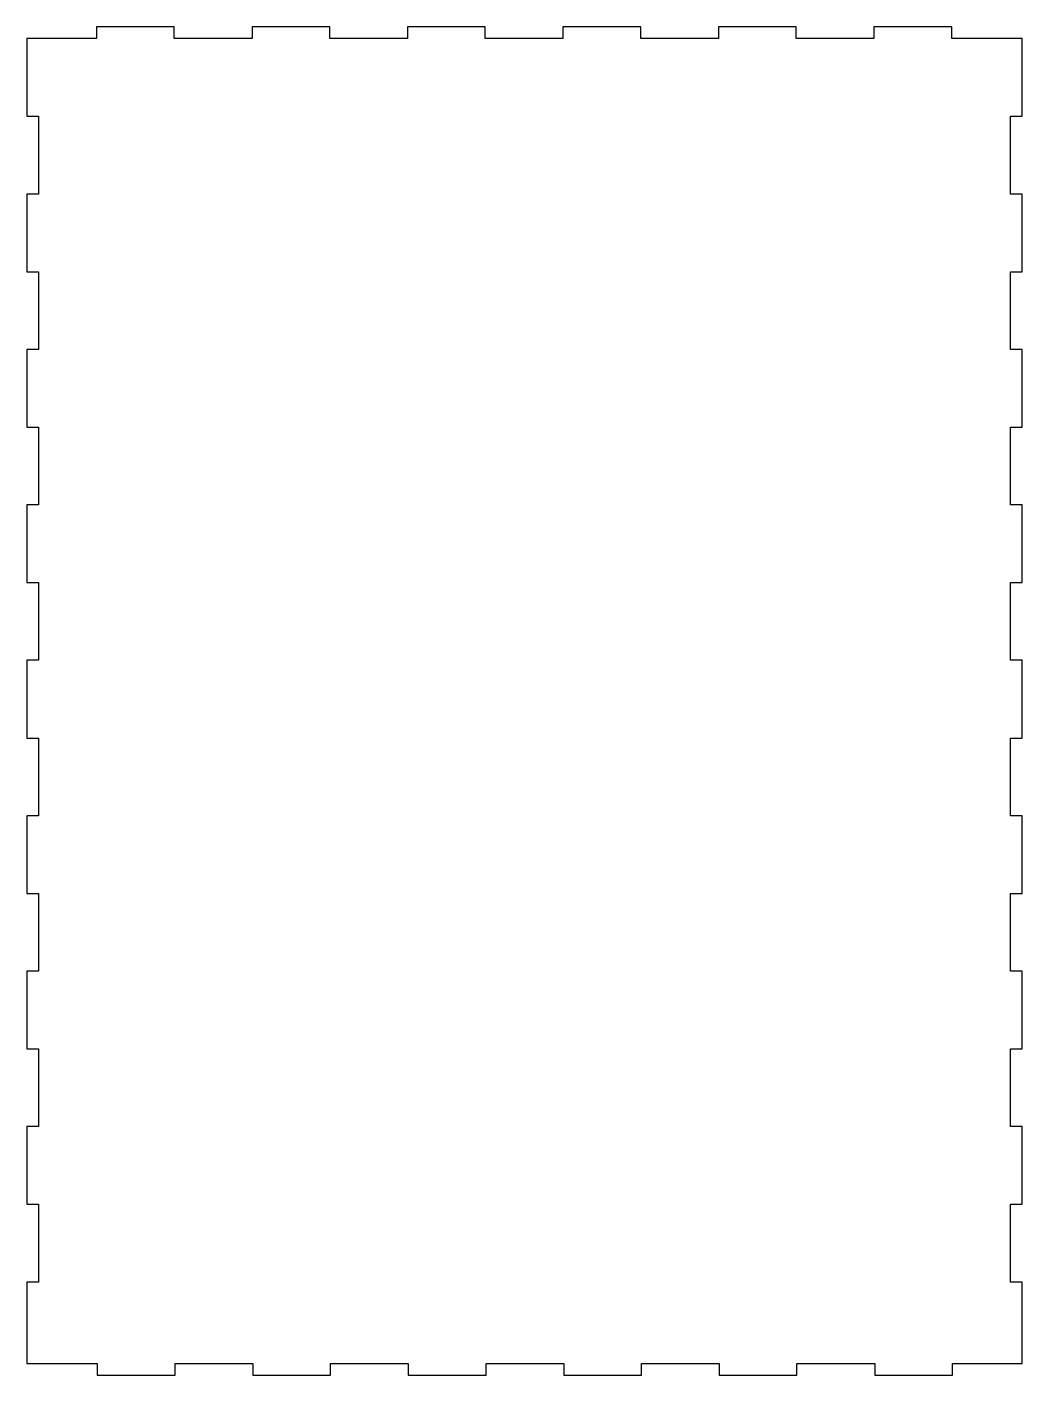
# Model space of a CAD drawing. Extents: x 376 to 632, y 24 to 371.
import ezdxf

# ---------------------------------------------------------------- set-up
doc = ezdxf.new("R2010")
doc.units = 0
doc.layers.add('Layer_1', color=7, linetype='CONTINUOUS')

msp = doc.modelspace()

# ---------------------------------------------------------------- linework, layer by layer
at = {"layer": 'Layer_1', "color": 5}
for p, q in [((394.094349, 371.416643), (394.094349, 368.416395)), ((414.094648, 371.416643), (394.094349, 371.416643)), ((394.094349, 371.416643), (394.094349, 371.416643)), ((414.094648, 368.416395), (414.094648, 371.416643)), ((454.094681, 371.416643), (434.094382, 371.416643)), ((434.094382, 371.416643), (434.094382, 368.416395)), ((454.094681, 368.416395), (454.094681, 371.416643)), ((494.094177, 371.416643), (474.093879, 371.416643)), ((474.093879, 371.416643), (474.093879, 368.416395)), ((494.094177, 368.416395), (494.094177, 371.416643)), ((534.09421, 371.416643), (514.093912, 371.416643)), ((514.093912, 371.416643), (514.093912, 368.416395)), ((534.09421, 368.416395), (534.09421, 371.416643)), ((574.094243, 371.416643), (554.093944, 371.416643)), ((554.093944, 371.416643), (554.093944, 368.416395)), ((574.094243, 368.416395), (574.094243, 371.416643)), ((614.094276, 371.416643), (594.093977, 371.416643)), ((594.093977, 371.416643), (594.093977, 368.416395)), ((614.094276, 368.416395), (614.094276, 371.416643)), ((379.193891, 368.416395), (376.194179, 368.416395)), ((376.194179, 368.416395), (376.194179, 348.416633)), ((394.094349, 368.416395), (379.193891, 368.416395)), ((434.094382, 368.416395), (414.094648, 368.416395)), ((474.093879, 368.416395), (454.094681, 368.416395)), ((514.093912, 368.416395), (494.094177, 368.416395)), ((554.093944, 368.416395), (534.09421, 368.416395)), ((594.093977, 368.416395), (574.094243, 368.416395)), ((629.193729, 368.416395), (614.094276, 368.416395)), ((632.193441, 368.416395), (629.193729, 368.416395)), ((632.193441, 348.416633), (632.193441, 368.416395)), ((376.194179, 348.416633), (379.193891, 348.416633)), ((379.193891, 348.416633), (379.193891, 328.416899)), ((629.193729, 328.416899), (629.193729, 348.416633)), ((629.193729, 348.416633), (632.193441, 348.416633)), ((379.193891, 328.416899), (376.194179, 328.416899)), ((376.194179, 328.416899), (376.194179, 308.417165)), ((632.193441, 328.416899), (629.193729, 328.416899)), ((632.193441, 308.417165), (632.193441, 328.416899)), ((376.194179, 308.417165), (379.193891, 308.417165)), ((379.193891, 308.417165), (379.193891, 288.417402)), ((629.193729, 288.417402), (629.193729, 308.417165)), ((629.193729, 308.417165), (632.193441, 308.417165)), ((379.193891, 288.417402), (376.194179, 288.417402)), ((376.194179, 288.417402), (376.194179, 268.417668)), ((632.193441, 288.417402), (629.193729, 288.417402)), ((632.193441, 268.417668), (632.193441, 288.417402)), ((376.194179, 268.417668), (379.193891, 268.417668)), ((379.193891, 268.417668), (379.193891, 248.417934)), ((629.193729, 248.417934), (629.193729, 268.417668)), ((629.193729, 268.417668), (632.193441, 268.417668)), ((379.193891, 248.417934), (376.194179, 248.417934)), ((376.194179, 248.417934), (376.194179, 228.418171)), ((632.193441, 248.417934), (629.193729, 248.417934)), ((632.193441, 228.418171), (632.193441, 248.417934)), ((376.194179, 228.418171), (379.193891, 228.418171)), ((379.193891, 228.418171), (379.193891, 208.418437)), ((629.193729, 208.418437), (629.193729, 228.418171)), ((629.193729, 228.418171), (632.193441, 228.418171)), ((379.193891, 208.418437), (376.194179, 208.418437)), ((376.194179, 208.418437), (376.194179, 188.418703)), ((632.193441, 208.418437), (629.193729, 208.418437)), ((632.193441, 188.418703), (632.193441, 208.418437)), ((376.194179, 188.418703), (379.193891, 188.418703)), ((379.193891, 188.418703), (379.193891, 168.41894)), ((629.193729, 168.41894), (629.193729, 188.418703)), ((629.193729, 188.418703), (632.193441, 188.418703)), ((379.193891, 168.41894), (376.194179, 168.41894)), ((376.194179, 168.41894), (376.194179, 148.419206)), ((632.193441, 168.41894), (629.193729, 168.41894)), ((632.193441, 148.419206), (632.193441, 168.41894)), ((376.194179, 148.419206), (379.193891, 148.419206)), ((379.193891, 148.419206), (379.193891, 128.419472)), ((629.193729, 128.419472), (629.193729, 148.419206)), ((629.193729, 148.419206), (632.193441, 148.419206)), ((379.193891, 128.419472), (376.194179, 128.419472)), ((376.194179, 128.419472), (376.194179, 108.419718)), ((632.193441, 128.419472), (629.193729, 128.419472)), ((632.193441, 108.419718), (632.193441, 128.419472)), ((376.194179, 108.419718), (379.193891, 108.419718)), ((379.193891, 108.419718), (379.193891, 88.419975)), ((629.193729, 88.419975), (629.193729, 108.419718)), ((629.193729, 108.419718), (632.193441, 108.419718)), ((379.193891, 88.419975), (376.194179, 88.419975)), ((376.194179, 88.419975), (376.194179, 68.42023)), ((632.193441, 88.419975), (629.193729, 88.419975)), ((632.193441, 68.42023), (632.193441, 88.419975)), ((376.194179, 68.42023), (379.193891, 68.42023)), ((379.193891, 68.42023), (379.193891, 48.420487)), ((629.193729, 48.420487), (629.193729, 68.42023)), ((629.193729, 68.42023), (632.193441, 68.42023)), ((379.193891, 48.420487), (376.194179, 48.420487)), ((376.194179, 48.420487), (376.194179, 27.483126)), ((632.193441, 48.420487), (629.193729, 48.420487)), ((632.193441, 27.483126), (632.193441, 48.420487)), ((376.194179, 27.483126), (379.193891, 27.483126)), ((379.193891, 27.483126), (394.29388, 27.483126)), ((394.29388, 27.483126), (394.29388, 24.482311)), ((394.29388, 24.482311), (414.294179, 24.482311)), ((414.294179, 24.482311), (414.294179, 27.483126)), ((414.294179, 27.483126), (434.293913, 27.483126)), ((434.293913, 27.483126), (434.293913, 24.482311)), ((434.293913, 24.482311), (454.294212, 24.482311)), ((454.294212, 24.482311), (454.294212, 27.483126)), ((454.294212, 27.483126), (474.29341, 27.483126)), ((474.29341, 27.483126), (474.29341, 24.482311)), ((474.29341, 24.482311), (494.293708, 24.482311)), ((494.293708, 24.482311), (494.293708, 27.483126)), ((494.293708, 27.483126), (514.293443, 27.483126)), ((514.293443, 27.483126), (514.293443, 24.482311)), ((514.293443, 24.482311), (534.293741, 24.482311)), ((534.293741, 24.482311), (534.293741, 27.483126)), ((534.293741, 27.483126), (554.293504, 27.483126)), ((554.293504, 27.483126), (554.293504, 24.482311)), ((554.293504, 24.482311), (574.293774, 24.482311)), ((574.293774, 24.482311), (574.293774, 27.483126)), ((574.293774, 27.483126), (594.293537, 27.483126)), ((594.293537, 27.483126), (594.293537, 24.482311)), ((594.293537, 24.482311), (614.293835, 24.482311)), ((614.293835, 24.482311), (614.293835, 27.483126)), ((614.293835, 27.483126), (629.193729, 27.483126)), ((629.193729, 27.483126), (632.193441, 27.483126))]:
    msp.add_line(p, q, dxfattribs=at)

doc.saveas('drawing.dxf')
